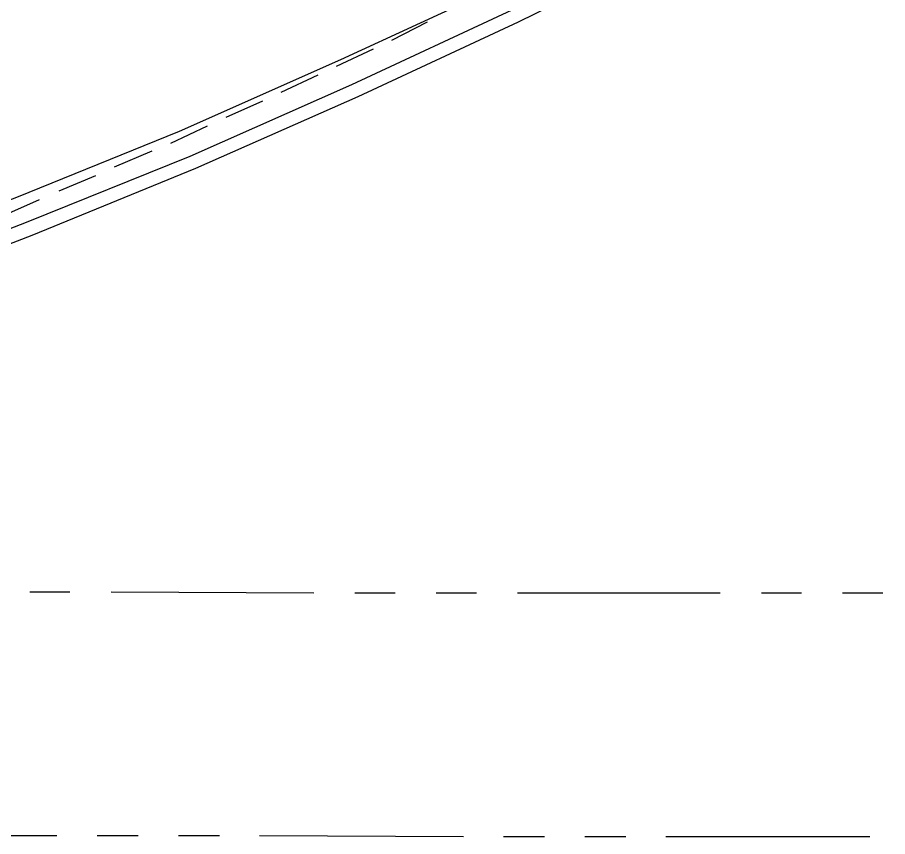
# Model space of a CAD drawing. Header units: feet. Extents: x -84 to 198, y -22 to 181.
# Drawn here: x 98.73 to 109.43, y 6.68 to 16.76 of the extents above; entities that cross this region are included whole.
import ezdxf

# ---------------------------------------------------------------- set-up
doc = ezdxf.new("R2010")
doc.units = ezdxf.units.FT
doc.layers.add('A-LINEA', color=7, linetype='CONTINUOUS')

msp = doc.modelspace()

# ---------------------------------------------------------------- linework, layer by layer
at = {"layer": 'A-LINEA'}
for p, q in [((103.3333, 16.4844), (103.7733, 16.7111)), ((102.6533, 16.1644), (103.1067, 16.3778)), ((101.9733, 15.8444), (102.4267, 16.0578)), ((101.2933, 15.5378), (101.7467, 15.7378)), ((100.6133, 15.2178), (101.0667, 15.4311)), ((99.92, 14.9244), (100.3867, 15.1244)), ((99.24, 14.6311), (99.6933, 14.8178)), ((98.5467, 14.3244), (99, 14.5244)), ((98.88, 9.6978), (99.3733, 9.6978)), ((99.88, 9.6978), (102.3733, 9.6844)), ((102.88, 9.6844), (103.3733, 9.6844)), ((103.88, 9.6844), (104.3733, 9.6844)), ((104.88, 9.6844), (107.3733, 9.6844)), ((107.88, 9.6844), (108.3733, 9.6844)), ((108.88, 9.6844), (109.3733, 9.6844)), ((96.7067, 6.6978), (99.2133, 6.6978)), ((99.7067, 6.6978), (100.2133, 6.6978)), ((100.7067, 6.6978), (101.2133, 6.6978)), ((101.7067, 6.6978), (104.2133, 6.6844)), ((104.7067, 6.6844), (105.2133, 6.6844)), ((105.7067, 6.6844), (106.2133, 6.6844)), ((106.7067, 6.6844), (109.2133, 6.6844))]:
    msp.add_line(p, q, dxfattribs=at)
for points in [[(77.8133, 8.9778), (79.96, 9.3111), (82.0933, 9.6978), (84.2133, 10.1378), (86.3333, 10.6178), (88.4267, 11.1511), (90.52, 11.7378), (92.5867, 12.3644), (94.6533, 13.0444), (96.6933, 13.7778), (98.72, 14.5511), (100.72, 15.3644), (102.7067, 16.2444), (104.6667, 17.1511), (106.6133, 18.1244), (108.5333, 19.1244), (110.4267, 20.1778), (112.2933, 21.2844), (114.1467, 22.4178), (115.96, 23.6044), (117.7467, 24.8311), (119.5067, 26.0978), (121.2267, 27.4044)], [(77.8667, 8.6578), (80.0133, 8.9911), (82.16, 9.3778), (84.2933, 9.8044), (86.4133, 10.2978), (88.52, 10.8311), (90.6133, 11.4178), (92.6933, 12.0444), (94.76, 12.7244), (96.8133, 13.4578), (98.84, 14.2444), (100.8533, 15.0578), (102.84, 15.9378), (104.8133, 16.8578), (106.76, 17.8178), (108.6933, 18.8311), (110.6, 19.8978), (112.4667, 20.9911), (114.32, 22.1378), (116.1467, 23.3244), (117.9333, 24.5511), (119.7067, 25.8311), (121.44, 27.1378)], [(77.8933, 8.4844), (80.04, 8.8178), (82.1867, 9.2044), (84.32, 9.6444), (86.4533, 10.1378), (88.56, 10.6711), (90.6533, 11.2578), (92.7467, 11.8844), (94.8133, 12.5644), (96.8667, 13.2978), (98.9067, 14.0844), (100.92, 14.9111), (102.92, 15.7911), (104.8933, 16.7111), (106.84, 17.6711), (108.7733, 18.6844), (110.68, 19.7511), (112.56, 20.8444), (114.4133, 21.9911), (116.24, 23.1911), (118.0267, 24.4178), (119.8, 25.6978), (121.5333, 27.0044)]]:
    msp.add_lwpolyline(points, dxfattribs=at)

doc.saveas('drawing.dxf')
